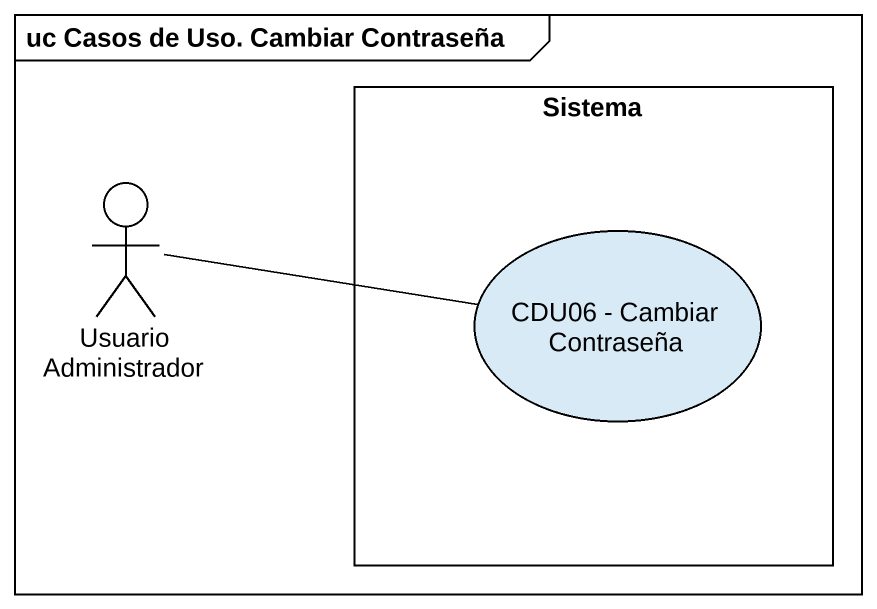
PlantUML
@startuml
mainframe uc Casos de Uso. Cambiar Contraseña
rectangle Sistema {
  usecase "CDU06 - Cambiar Contraseña" as CDU06_Cambiar_Contraseña
}
actor "Usuario Administrador" as Usuario_Administrador
Usuario_Administrador -right- CDU06_Cambiar_Contraseña
@enduml
